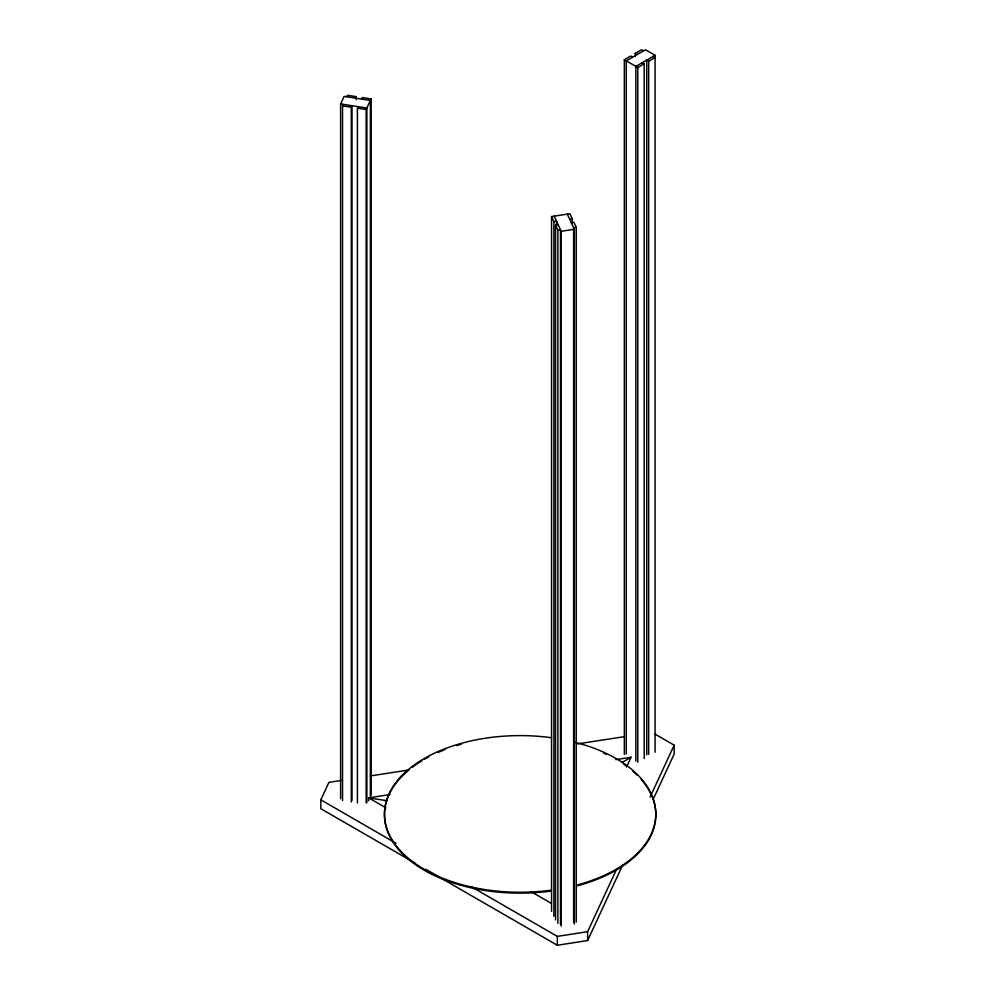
<?xml version="1.0" encoding="UTF-8"?>
<svg xmlns="http://www.w3.org/2000/svg" width="995" height="995" viewBox="0 0 995 995"><rect width="100%" height="100%" fill="white"/><g stroke="black" fill="none" stroke-linecap="round" stroke-linejoin="round"><path stroke-width="1.49" d="M340.613 798.686L340.613 103.94L344.133 96.366L370.376 100.433L370.376 796.721M342.541 800.614L342.541 105.868L343.238 104.351M346.757 96.776L347.466 95.259L356.21 96.615L356.21 99.724M351.285 801.958L351.285 107.224L351.994 105.706L351.994 800.453M355.513 98.132L356.21 96.615M357.416 802.915L357.416 108.169L358.113 106.652M361.633 99.077L362.329 97.56L371.085 98.915L371.085 795.216M366.16 802.704L366.16 109.525L371.085 98.915M414.878 863.013L320.825 808.711L320.825 799.831L328.935 782.344L341.185 780.453M626.514 767.083L631.066 757.257L615.805 759.62M425.636 869.22L557.312 945.25L587.61 940.561L587.61 931.693L616.9 868.585M650.096 797.057L674.175 745.168L654.611 733.875M587.61 940.561L622.758 864.829M653.354 798.923L674.175 754.048L674.175 745.168M624.338 754.471L624.338 59.737L630.743 56.031L632.671 57.15M635.233 56.553L635.233 53.444L641.638 49.75L643.554 50.857M655.083 752.257L655.083 55.297L635.867 66.391L635.867 761.138M624.338 59.737L637.795 67.498L644.2 63.804L644.2 758.538M646.762 754.844L646.762 60.098L648.678 61.217L655.083 57.511L653.168 56.404M621.713 762.655L631.066 757.257M551.566 911.308L551.566 216.562L569.936 213.714L572.274 218.763L572.274 223.427M551.566 216.562L553.904 221.611L556.528 221.201L556.528 225.865M569.65 219.174L572.274 218.763M555.546 919.89L555.546 225.144L558.17 224.733M571.292 222.706L573.916 222.308L576.254 227.357L576.254 922.091M555.546 225.144L557.884 230.193L560.508 229.795L560.508 924.529M576.254 227.357L573.63 227.755L573.63 922.502M554.19 216.151L561.217 231.3L574.339 229.273L574.339 924.019M370.277 775.951L408.559 770.03M576.976 743.974L624.437 736.636M389.978 794.557L368.623 797.853L368.623 800.813M471.319 886.732L557.312 936.382L587.61 931.693M340.613 103.94L366.869 108.007L366.869 802.754M342.541 105.868L351.285 107.224M357.416 108.169L366.16 109.525M386.993 800.701L368.623 797.853L385.96 807.865M655.083 55.297L645.481 49.75L626.265 60.844L626.265 754.036M635.233 53.444L637.148 54.551M642.272 62.685L644.2 63.804M531.392 891.831L551.404 903.385M320.825 799.831L396.072 843.287M567.312 214.124L574.339 229.273M648.678 61.217L648.678 754.397M637.795 67.498L637.795 762.245M561.217 231.3L561.217 926.046M557.884 230.193L557.884 923.385M557.312 936.382L557.312 945.25M553.904 221.611L553.904 916.358M641.215 779.483A135.668 78.331 0 0 1 577.622 885.761M551.379 891.035A135.668 78.331 0 0 1 418.833 866.919A135.668 78.331 0 0 1 392.602 788.115M393.373 786.921A135.668 78.331 0 0 1 408.92 769.968M412.204 767.369A135.668 78.331 0 0 1 421.93 760.777M424.566 759.235A135.668 78.331 0 0 1 428.634 756.996M438.074 752.444A135.668 78.331 0 0 1 444.976 749.608M456.643 745.603A135.668 78.331 0 0 1 461.145 744.285M603.517 753.028A135.668 78.331 0 0 1 606.291 754.309M623.964 764.396A135.668 78.331 0 0 1 626.589 766.25M632.758 771.137A135.668 78.331 0 0 1 637.223 775.242M575.346 742.382A135.668 78.331 0 0 1 655.804 813.201A135.668 78.331 0 0 1 577.622 884.878M551.379 890.152A135.668 78.331 0 0 1 384.48 813.86A135.668 78.331 0 0 1 551.628 737.743"/></g></svg>
